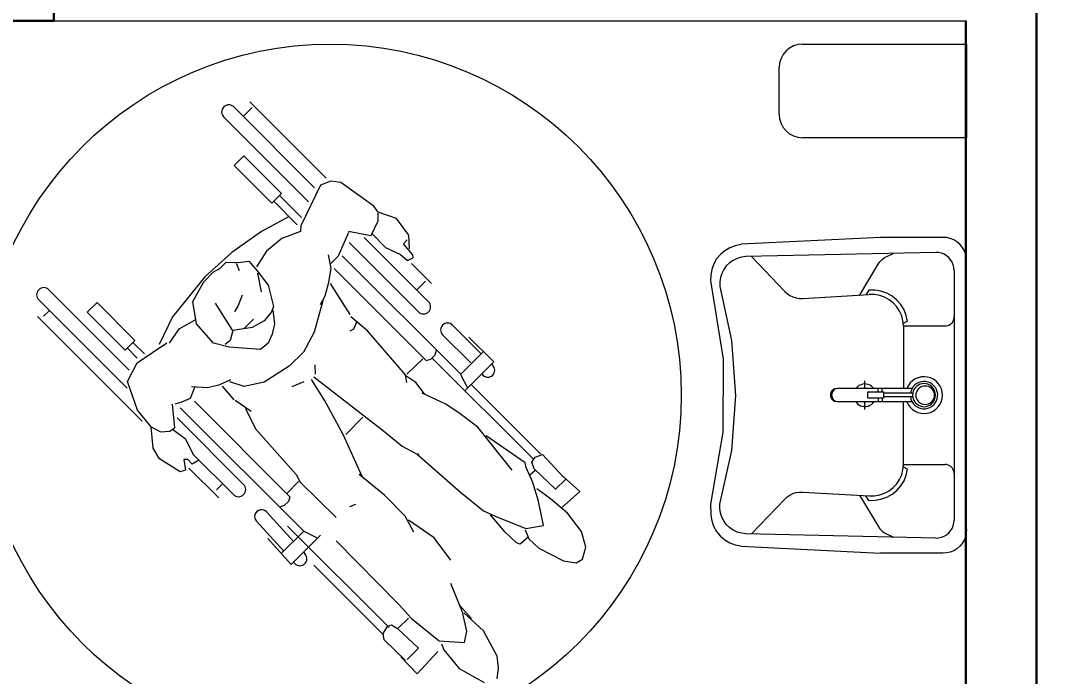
# Model space of a CAD drawing. Header units: centimetres. Extents: x -26724 to 60145, y -23645 to 6771.
# Drawn here: x -10322.8 to -10101.3, y 703.8 to 843.9 of the extents above; entities that cross this region are included whole.
import ezdxf

# ---------------------------------------------------------------- set-up
doc = ezdxf.new("R2010")
doc.units = ezdxf.units.CM
doc.linetypes.add('AUSGEZOGEN', pattern=[0])
doc.layers.add('3.IZGLED 2', color=7, linetype='Continuous', lineweight=9, true_color=0x4a4a4a)
doc.layers.add('4.KOTE', color=88, linetype='Continuous', lineweight=15)
doc.styles.get("Standard").update_dxf_attribs({"font": 'calibri.ttf'})
doc.dimstyles.new('ja 1 50', dxfattribs={"dimtxt": 10, "dimasz": 5, "dimexe": 5, "dimexo": 5, "dimgap": 1, "dimtad": 1, "dimdec": 0, "dimtxsty": 'Standard', "dimblk": 'ARCHTICK', "dimcen": 2.5, "dimclrd": 256, "dimclrt": 7, "dimadec": 0, "dimazin": 0, "dimtfac": 1, "dimtdec": 0, "dimtix": 1, "dimtmove": 1, "dimatfit": 3, "dimldrblk": 'ARCHTICK', "dimfxl": 10, "dimfxlon": 1, "dimlwd": 0, "dimlwe": 9, "dimarcsym": 0})

# ---------------------------------------------------------------- blocks, each defined once
blk = doc.blocks.new('_ArchTick')
at = {"color": 0, "linetype": 'ByBlock', "const_width": 0.15}
blk.add_lwpolyline([(-0.5, -0.5), (0.5, 0.5)], dxfattribs=at)
blk = doc.blocks.new('*D1820')
at = {"layer": '4.KOTE', "color": 0, "lineweight": 9, "transparency": 16777216}
for p, q in [((-12416.28, 713.89), (-12431.28, 713.89)), ((-12416.28, 573.89), (-12431.28, 573.89))]:
    blk.add_line(p, q, dxfattribs=at)
at = {"layer": '4.KOTE', "lineweight": 0, "transparency": 16777216}
blk.add_line((-12426.28, 713.89), (-12426.28, 573.89), dxfattribs=at)
at = {"layer": 'Defpoints', "color": 0, "transparency": 16777216}
for p in [(-12402.55, 713.89), (-12426.28, 573.89), (0, 573.89, 13.5)]:
    blk.add_point(p, dxfattribs=at)
at = {"layer": '4.KOTE', "lineweight": 0, "transparency": 16777216, "xscale": 5, "yscale": 5, "zscale": 5}
for p, rotation in [((-12426.28, 713.89), 90), ((-12426.28, 573.89), 270)]:
    blk.add_blockref('_ArchTick', p, dxfattribs=dict(at, rotation=rotation))
at = {"layer": '4.KOTE', "color": 7, "transparency": 16777216, "insert": (-12432.4, 643.89), "char_height": 10, "attachment_point": 5, "rotation": 90}
blk.add_mtext('140', dxfattribs=at)
blk = doc.blocks.new('*D2096')
at = {"layer": '4.KOTE', "color": 0, "lineweight": 9, "transparency": 16777216}
for p, q in [((-19851.49, 761.85), (-19866.49, 761.85)), ((-19854.88, 611.85), (-19866.49, 611.85))]:
    blk.add_line(p, q, dxfattribs=at)
at = {"layer": '4.KOTE', "lineweight": 0, "transparency": 16777216}
blk.add_line((-19861.49, 761.85), (-19861.49, 611.85), dxfattribs=at)
at = {"layer": 'Defpoints', "color": 0, "transparency": 16777216}
for p in [(0, 761.85, 13.5), (-19861.49, 611.85), (-19849.98, 611.85, 13.5)]:
    blk.add_point(p, dxfattribs=at)
at = {"layer": '4.KOTE', "lineweight": 0, "transparency": 16777216, "xscale": 5, "yscale": 5, "zscale": 5}
for p, rotation in [((-19861.49, 761.85), 90), ((-19861.49, 611.85), 270)]:
    blk.add_blockref('_ArchTick', p, dxfattribs=dict(at, rotation=rotation))
at = {"layer": '4.KOTE', "color": 7, "transparency": 16777216, "insert": (-19867.61, 686.85), "char_height": 10, "attachment_point": 5, "rotation": 90}
blk.add_mtext('150', dxfattribs=at)

msp = doc.modelspace()

# ---------------------------------------------------------------- linework, layer by layer
at = {"layer": '3.IZGLED 2', "lineweight": 30}
for p, q in [((-10315.73, 843.89, 13.5), (-10315.73, 858.89, 13.5)), ((-10315.73, 843.89, 13.5), (-10362.73, 843.89, 13.5)), ((-10120.83, 618.87, 13.5), (-10120.83, 843.89, 13.5))]:
    msp.add_line(p, q, dxfattribs=at)
at = {"layer": '3.IZGLED 2', "lineweight": 25, "ltscale": 12}
msp.add_line((-10105.73, 809.37, 13.5), (-10105.73, 858.89, 13.5), dxfattribs=at)
at = {"layer": '3.IZGLED 2', "linetype": 'AUSGEZOGEN', "lineweight": 18, "transparency": 33554687}
for p, q in [((-10155.73, 838.89, 13.5), (-10120.73, 838.89, 13.5)), ((-10120.73, 838.89, 13.5), (-10120.73, 818.89, 13.5)), ((-10160.73, 823.89, 13.5), (-10160.73, 833.89, 13.5)), ((-10257.56, 810.26, 13.5), (-10273.84, 826.54, 13.5)), ((-10260.04, 808.2, 13.5), (-10277.3, 825.46, 13.5)), ((-10273.4, 825.33, 13.5), (-10275.18, 823.55, 13.5)), ((-10279.45, 823.3, 13.5), (-10261.36, 805.2, 13.5)), ((-10120.73, 818.89, 13.5), (-10155.73, 818.89, 13.5)), ((-10277.24, 812.94, 13.5), (-10275.17, 815.01, 13.5)), ((-10275.17, 815.01, 13.5), (-10267.1, 806.94, 13.5)), ((-10269.17, 804.87, 13.5), (-10277.24, 812.94, 13.5)), ((-10258.73, 808.72, 13.5), (-10262.98, 800.08, 13.5)), ((-10256.53, 809.61, 13.5), (-10258.73, 808.72, 13.5)), ((-10254.45, 809.28, 13.5), (-10256.53, 809.61, 13.5)), ((-10247.35, 804.23, 13.5), (-10254.45, 809.28, 13.5)), ((-10267.1, 806.94, 13.5), (-10269.17, 804.87, 13.5)), ((-10267.52, 806.52, 13.5), (-10262.83, 801.83, 13.5)), ((-10268.68, 805.26, 13.5), (-10263.72, 800.3, 13.5)), ((-10246.47, 802.94, 13.5), (-10247.35, 804.23, 13.5)), ((-10265.45, 802.03, 13.5), (-10271.34, 798.82, 13.5)), ((-10246.52, 802.79, 13.5), (-10246.49, 801.08, 13.5)), ((-10242.49, 801.59, 13.5), (-10246.47, 802.94, 13.5)), ((-10262.98, 800.08, 13.5), (-10263.01, 798.84, 13.5)), ((-10246.49, 801.08, 13.5), (-10248.03, 797.91, 13.5)), ((-10239.86, 798.09, 13.5), (-10242.49, 801.59, 13.5)), ((-10271.34, 798.82, 13.5), (-10277.69, 794.36, 13.5)), ((-10263.01, 798.84, 13.5), (-10267, 797.34, 13.5)), ((-10252.76, 798.62, 13.5), (-10254.98, 793.57, 13.5)), ((-10248.03, 797.91, 13.5), (-10252.79, 798.83, 13.5)), ((-10235.67, 783.83, 13.5), (-10249.4, 797.56, 13.5)), ((-10247.71, 798.37, 13.5), (-10244.84, 795.42, 13.5)), ((-10239.71, 795.17, 13.5), (-10239.86, 798.09, 13.5)), ((-10139.08, 797.57, 13.5), (-10168.87, 796.11, 13.5)), ((-10125.77, 797.57, 13.5), (-10139.08, 797.57, 13.5)), ((-10124.96, 797.53, 13.5), (-10125.77, 797.57, 13.5)), ((-10267, 797.34, 13.5), (-10270.34, 794.66, 13.5)), ((-10252.61, 796.46, 13.5), (-10237.83, 781.68, 13.5)), ((-10244.84, 795.42, 13.5), (-10241.68, 793.95, 13.5)), ((-10241.01, 796.23, 13.5), (-10240.25, 797.03, 13.5)), ((-10239.13, 793.95, 13.5), (-10241.01, 796.23, 13.5)), ((-10171.29, 795.37, 13.5), (-10172.36, 794.74, 13.5)), ((-10170.13, 795.81, 13.5), (-10171.29, 795.37, 13.5)), ((-10168.91, 796.04, 13.5), (-10170.13, 795.81, 13.5)), ((-10124.17, 797.36, 13.5), (-10124.96, 797.53, 13.5)), ((-10123.42, 797.07, 13.5), (-10124.17, 797.36, 13.5)), ((-10122.73, 796.65, 13.5), (-10123.42, 797.07, 13.5)), ((-10122.11, 796.13, 13.5), (-10122.73, 796.65, 13.5)), ((-10121.6, 795.52, 13.5), (-10122.11, 796.13, 13.5)), ((-10121.19, 794.82, 13.5), (-10121.6, 795.52, 13.5)), ((-10277.69, 794.36, 13.5), (-10283.5, 789.16, 13.5)), ((-10270.34, 794.66, 13.5), (-10272.41, 791.27, 13.5)), ((-10257.15, 793.82, 13.5), (-10256.57, 790.99, 13.5)), ((-10254.98, 793.57, 13.5), (-10256.65, 791.92, 13.5)), ((-10228.8, 768.33, 13.5), (-10254.14, 793.67, 13.5)), ((-10241.68, 793.95, 13.5), (-10240.18, 792.67, 13.5)), ((-10240.18, 792.67, 13.5), (-10239.01, 793.23, 13.5)), ((-10239.13, 793.95, 13.5), (-10239.01, 793.23, 13.5)), ((-10173.3, 793.94, 13.5), (-10174.1, 792.98, 13.5)), ((-10172.36, 794.74, 13.5), (-10173.3, 793.94, 13.5)), ((-10168.82, 793.35, 13.5), (-10169.73, 793.08, 13.5)), ((-10167.88, 793.48, 13.5), (-10168.82, 793.35, 13.5)), ((-10127.27, 794.38, 13.5), (-10167.88, 793.48, 13.5)), ((-10166.66, 793.5, 13.5), (-10159.55, 786.05, 13.5)), ((-10138.73, 792.87, 13.5), (-10138.2, 793.28, 13.5)), ((-10138.2, 793.28, 13.5), (-10136.32, 794.17, 13.5)), ((-10126.65, 794.34, 13.5), (-10127.27, 794.38, 13.5)), ((-10126.05, 794.21, 13.5), (-10126.65, 794.34, 13.5)), ((-10125.48, 793.98, 13.5), (-10126.05, 794.21, 13.5)), ((-10124.96, 793.67, 13.5), (-10125.48, 793.98, 13.5)), ((-10124.48, 793.28, 13.5), (-10124.96, 793.67, 13.5)), ((-10124.08, 792.82, 13.5), (-10124.48, 793.28, 13.5)), ((-10120.91, 794.08, 13.5), (-10121.19, 794.82, 13.5)), ((-10120.75, 793.29, 13.5), (-10120.91, 794.08, 13.5)), ((-10120.73, 792.5, 13.5), (-10120.75, 793.29, 13.5)), ((-10281.66, 790.21, 13.5), (-10280.31, 790.92, 13.5)), ((-10280.31, 790.92, 13.5), (-10278.9, 792.29, 13.5)), ((-10278.9, 792.29, 13.5), (-10276.37, 792.23, 13.5)), ((-10276.76, 792.06, 13.5), (-10276.15, 790.52, 13.5)), ((-10276.37, 792.23, 13.5), (-10274.11, 792.47, 13.5)), ((-10274.11, 792.47, 13.5), (-10272.32, 790.44, 13.5)), ((-10256.57, 790.99, 13.5), (-10257.02, 787.92, 13.5)), ((-10255.83, 790.92, 13.5), (-10236.18, 771.27, 13.5)), ((-10235.05, 787.75, 13.5), (-10239.33, 792.03, 13.5)), ((-10174.72, 791.91, 13.5), (-10175.15, 790.75, 13.5)), ((-10174.1, 792.98, 13.5), (-10174.72, 791.91, 13.5)), ((-10172.03, 791.47, 13.5), (-10172.59, 790.71, 13.5)), ((-10171.36, 792.13, 13.5), (-10172.03, 791.47, 13.5)), ((-10170.58, 792.67, 13.5), (-10171.36, 792.13, 13.5)), ((-10169.73, 793.08, 13.5), (-10170.58, 792.67, 13.5)), ((-10143.54, 785.17, 13.5), (-10139.59, 791.83, 13.5)), ((-10139.59, 791.83, 13.5), (-10139.2, 792.39, 13.5)), ((-10139.2, 792.39, 13.5), (-10138.73, 792.87, 13.5)), ((-10123.76, 792.3, 13.5), (-10124.08, 792.82, 13.5)), ((-10123.52, 791.73, 13.5), (-10123.76, 792.3, 13.5)), ((-10123.37, 791.13, 13.5), (-10123.52, 791.73, 13.5)), ((-10123.32, 790.52, 13.5), (-10123.37, 791.13, 13.5)), ((-10120.73, 735.19, 13.5), (-10120.73, 792.5, 13.5)), ((-10283.5, 789.16, 13.5), (-10290.38, 780.6, 13.5)), ((-10283.7, 788.05, 13.5), (-10281.66, 790.21, 13.5)), ((-10272.32, 790.44, 13.5), (-10269.96, 787.39, 13.5)), ((-10271.39, 785.92, 13.5), (-10272.13, 789.97, 13.5)), ((-10175.37, 789.53, 13.5), (-10175.38, 788.29, 13.5)), ((-10175.15, 790.75, 13.5), (-10175.37, 789.53, 13.5)), ((-10173.29, 788.98, 13.5), (-10173.43, 788.05, 13.5)), ((-10173.01, 789.87, 13.5), (-10173.29, 788.98, 13.5)), ((-10172.59, 790.71, 13.5), (-10173.01, 789.87, 13.5)), ((-10123.32, 790.52, 13.5), (-10123.32, 737.17, 13.5)), ((-10286.07, 783.87, 13.5), (-10283.7, 788.05, 13.5)), ((-10269.96, 787.39, 13.5), (-10268.8, 782.83, 13.5)), ((-10257.02, 787.92, 13.5), (-10257.81, 785.05, 13.5)), ((-10254.04, 783.69, 13.5), (-10256.64, 787.73, 13.5)), ((-10236.29, 788.22, 13.5), (-10238.07, 786.44, 13.5)), ((-10175.38, 788.29, 13.5), (-10175.18, 787.06, 13.5)), ((-10172.6, 771.58, 13.5), (-10175.16, 786.99, 13.5)), ((-10173.43, 788.05, 13.5), (-10173.4, 787.12, 13.5)), ((-10173.34, 787.09, 13.5), (-10173.34, 787.09, 13.5)), ((-10170.82, 775.58, 13.5), (-10173.34, 787.09, 13.5)), ((-10299.65, 769.22, 13.5), (-10316.82, 786.39, 13.5)), ((-10275.5, 785.24, 13.5), (-10276.39, 783, 13.5)), ((-10257.81, 785.05, 13.5), (-10258.84, 783.16, 13.5)), ((-10159.55, 786.05, 13.5), (-10159.02, 785.57, 13.5)), ((-10159.02, 785.57, 13.5), (-10158.43, 785.18, 13.5)), ((-10158.43, 785.18, 13.5), (-10157.78, 784.87, 13.5)), ((-10157.78, 784.87, 13.5), (-10157.09, 784.66, 13.5)), ((-10157.09, 784.66, 13.5), (-10156.39, 784.55, 13.5)), ((-10156.39, 784.55, 13.5), (-10155.67, 784.55, 13.5)), ((-10155.67, 784.55, 13.5), (-10141.47, 785.36, 13.5)), ((-10141.56, 786.32, 13.5), (-10142.21, 785.31, 13.5)), ((-10140.25, 786.3, 13.5), (-10141.56, 786.32, 13.5)), ((-10140.35, 785.35, 13.5), (-10141.47, 785.36, 13.5)), ((-10139.25, 785.15, 13.5), (-10140.35, 785.35, 13.5)), ((-10138.97, 786.07, 13.5), (-10140.25, 786.3, 13.5)), ((-10138.2, 784.78, 13.5), (-10139.25, 785.15, 13.5)), ((-10137.74, 785.63, 13.5), (-10138.97, 786.07, 13.5)), ((-10137.22, 784.25, 13.5), (-10138.2, 784.78, 13.5)), ((-10136.6, 784.99, 13.5), (-10137.74, 785.63, 13.5)), ((-10135.59, 784.18, 13.5), (-10136.6, 784.99, 13.5)), ((-10318.97, 784.23, 13.5), (-10300.12, 765.38, 13.5)), ((-10308.61, 781.57, 13.5), (-10306.53, 783.64, 13.5)), ((-10306.53, 783.64, 13.5), (-10298.47, 775.58, 13.5)), ((-10285.25, 779.14, 13.5), (-10286.07, 783.87, 13.5)), ((-10277.59, 777.73, 13.5), (-10281.24, 783.51, 13.5)), ((-10276.39, 783, 13.5), (-10277.12, 781.69, 13.5)), ((-10268.8, 782.83, 13.5), (-10269.29, 781.5, 13.5)), ((-10268.96, 782.06, 13.5), (-10268.6, 779.13, 13.5)), ((-10258.27, 784.05, 13.5), (-10260.13, 777.31, 13.5)), ((-10252.44, 781.13, 13.5), (-10254.04, 783.69, 13.5)), ((-10136.35, 783.56, 13.5), (-10137.22, 784.25, 13.5)), ((-10135.6, 782.75, 13.5), (-10136.35, 783.56, 13.5)), ((-10134.99, 781.82, 13.5), (-10135.6, 782.75, 13.5)), ((-10134.73, 783.21, 13.5), (-10135.59, 784.18, 13.5)), ((-10134.05, 782.11, 13.5), (-10134.73, 783.21, 13.5)), ((-10133.56, 780.92, 13.5), (-10134.05, 782.11, 13.5)), ((-10296.91, 758.31, 13.5), (-10319.28, 780.67, 13.5)), ((-10317.95, 780.74, 13.5), (-10316.78, 781.92, 13.5)), ((-10300.54, 773.51, 13.5), (-10308.61, 781.57, 13.5)), ((-10290.38, 780.6, 13.5), (-10293.23, 774.69, 13.5)), ((-10288.99, 778.04, 13.5), (-10285.41, 780.05, 13.5)), ((-10273.1, 780.14, 13.5), (-10275.07, 778.14, 13.5)), ((-10269.29, 781.5, 13.5), (-10270.78, 779.72, 13.5)), ((-10248.72, 777.6, 13.5), (-10252.27, 780.58, 13.5)), ((-10134.55, 780.81, 13.5), (-10134.99, 781.82, 13.5)), ((-10134.28, 779.75, 13.5), (-10134.55, 780.81, 13.5)), ((-10133.28, 779.66, 13.5), (-10133.56, 780.92, 13.5)), ((-10123.59, 779.61, 13.5), (-10123.44, 779.92, 13.5)), ((-10123.44, 779.92, 13.5), (-10123.35, 780.24, 13.5)), ((-10123.35, 780.24, 13.5), (-10123.32, 780.57, 13.5)), ((-10291.04, 774.99, 13.5), (-10288.99, 778.04, 13.5)), ((-10281.64, 775, 13.5), (-10285.25, 779.14, 13.5)), ((-10277.5, 777.7, 13.5), (-10278.06, 775.56, 13.5)), ((-10273.34, 778.33, 13.5), (-10277.5, 777.7, 13.5)), ((-10270.78, 779.72, 13.5), (-10273.34, 778.33, 13.5)), ((-10268.6, 779.13, 13.5), (-10269.11, 776.87, 13.5)), ((-10251.69, 777.96, 13.5), (-10252.52, 777.51, 13.5)), ((-10251.06, 779.47, 13.5), (-10251.69, 777.96, 13.5)), ((-10240.63, 768.19, 13.5), (-10248.72, 777.6, 13.5)), ((-10224.43, 772.71, 13.5), (-10230.57, 778.85, 13.5)), ((-10134.19, 778.65, 13.5), (-10134.28, 779.75, 13.5)), ((-10133.28, 779.66, 13.5), (-10134.21, 779.17, 13.5)), ((-10134.19, 778.65, 13.5), (-10125.28, 778.65, 13.5)), ((-10134.19, 778.65, 13.5), (-10134.19, 765.25, 13.5)), ((-10125.28, 778.65, 13.5), (-10124.94, 778.68, 13.5)), ((-10124.94, 778.68, 13.5), (-10124.61, 778.77, 13.5)), ((-10124.61, 778.77, 13.5), (-10124.3, 778.91, 13.5)), ((-10124.3, 778.91, 13.5), (-10124.02, 779.1, 13.5)), ((-10124.02, 779.1, 13.5), (-10123.78, 779.34, 13.5)), ((-10123.78, 779.34, 13.5), (-10123.59, 779.61, 13.5)), ((-10298.47, 775.58, 13.5), (-10300.54, 773.51, 13.5)), ((-10278.06, 775.56, 13.5), (-10279.13, 774.67, 13.5)), ((-10269.11, 776.87, 13.5), (-10269.95, 775, 13.5)), ((-10260.13, 777.31, 13.5), (-10262.4, 773.02, 13.5)), ((-10232.67, 776.75, 13.5), (-10226.66, 770.75, 13.5)), ((-10221.69, 771.02, 13.5), (-10227.03, 776.28, 13.5)), ((-10169.99, 763.82, 13.5), (-10170.82, 775.58, 13.5)), ((-10300.05, 773.89, 13.5), (-10297.94, 771.78, 13.5)), ((-10298.89, 775.15, 13.5), (-10296.41, 772.67, 13.5)), ((-10297.95, 770.74, 13.5), (-10291.59, 775.04, 13.5)), ((-10278.26, 774.11, 13.5), (-10281.64, 775, 13.5)), ((-10271.61, 773.65, 13.5), (-10278.26, 774.11, 13.5)), ((-10269.95, 775, 13.5), (-10271.61, 773.65, 13.5)), ((-10234.27, 772.5, 13.5), (-10233.96, 773.49, 13.5)), ((-10228.8, 768.33, 13.5), (-10223.92, 773.22, 13.5)), ((-10262.4, 773.02, 13.5), (-10265.46, 770.09, 13.5)), ((-10236.92, 771.65, 13.5), (-10240.29, 768.38, 13.5)), ((-10236.18, 771.27, 13.5), (-10235.19, 771.58, 13.5)), ((-10235.19, 771.58, 13.5), (-10234.27, 772.5, 13.5)), ((-10234.91, 771.79, 13.5), (-10213.19, 750.08, 13.5)), ((-10227.94, 764.78, 13.5), (-10221.69, 771.02, 13.5)), ((-10172.67, 755.95, 13.5), (-10172.6, 771.58, 13.5)), ((-10300.03, 766.78, 13.5), (-10297.95, 770.74, 13.5)), ((-10265.46, 770.09, 13.5), (-10270.79, 766.62, 13.5)), ((-10259.86, 768.36, 13.5), (-10259.88, 770.35, 13.5)), ((-10221.95, 770.24, 13.5), (-10222.24, 770.52, 13.5)), ((-10297.89, 760.68, 13.5), (-10300.03, 766.78, 13.5)), ((-10278.02, 767.14, 13.5), (-10280.47, 766.01, 13.5)), ((-10275.07, 765.7, 13.5), (-10278.13, 766.68, 13.5)), ((-10270.79, 766.62, 13.5), (-10275.07, 765.7, 13.5)), ((-10264.84, 765.73, 13.5), (-10262.28, 766.76, 13.5)), ((-10257.92, 762.79, 13.5), (-10260.72, 767.19, 13.5)), ((-10260.2, 767.8, 13.5), (-10245.29, 756.25, 13.5)), ((-10238.39, 766.59, 13.5), (-10240.71, 768.12, 13.5)), ((-10240.28, 766.56, 13.5), (-10240.63, 768.19, 13.5)), ((-10236.53, 764.12, 13.5), (-10238.39, 766.59, 13.5)), ((-10228.81, 768.3, 13.5), (-10227.37, 765.42, 13.5)), ((-10224.24, 768.33, 13.5), (-10224.05, 768.14, 13.5)), ((-10142.42, 765.25, 13.5), (-10142.42, 766.9, 13.5)), ((-10132.23, 766.94, 13.5), (-10132.72, 766.47, 13.5)), ((-10131.66, 767.32, 13.5), (-10132.23, 766.94, 13.5)), ((-10131.04, 767.6, 13.5), (-10131.66, 767.32, 13.5)), ((-10130.88, 766.57, 13.5), (-10131.32, 766.35, 13.5)), ((-10130.37, 767.76, 13.5), (-10131.04, 767.6, 13.5)), ((-10130.4, 766.72, 13.5), (-10130.88, 766.57, 13.5)), ((-10129.9, 766.79, 13.5), (-10130.4, 766.72, 13.5)), ((-10129.69, 767.81, 13.5), (-10130.37, 767.76, 13.5)), ((-10129.4, 766.77, 13.5), (-10129.9, 766.79, 13.5)), ((-10129.02, 767.73, 13.5), (-10129.69, 767.81, 13.5)), ((-10128.91, 766.67, 13.5), (-10129.4, 766.77, 13.5)), ((-10128.36, 767.55, 13.5), (-10129.02, 767.73, 13.5)), ((-10128.45, 766.48, 13.5), (-10128.91, 766.67, 13.5)), ((-10127.75, 767.25, 13.5), (-10128.36, 767.55, 13.5)), ((-10127.2, 766.85, 13.5), (-10127.75, 767.25, 13.5)), ((-10126.72, 766.36, 13.5), (-10127.2, 766.85, 13.5)), ((-10285.65, 765.66, 13.5), (-10286.64, 763.14, 13.5)), ((-10282.94, 765.41, 13.5), (-10286.37, 765.67, 13.5)), ((-10280.47, 766.01, 13.5), (-10282.94, 765.41, 13.5)), ((-10279.78, 765.81, 13.5), (-10277.31, 762.86, 13.5)), ((-10231.96, 761.92, 13.5), (-10237.07, 764.31, 13.5)), ((-10211.69, 751.25, 13.5), (-10226.58, 766.14, 13.5)), ((-10149.69, 764.37, 13.5), (-10149.75, 764.13, 13.5)), ((-10149.59, 764.59, 13.5), (-10149.69, 764.37, 13.5)), ((-10149.45, 764.8, 13.5), (-10149.59, 764.59, 13.5)), ((-10149.44, 764.38, 13.5), (-10149.51, 764.14, 13.5)), ((-10149.28, 764.98, 13.5), (-10149.45, 764.8, 13.5)), ((-10149.34, 764.6, 13.5), (-10149.44, 764.38, 13.5)), ((-10149.19, 764.81, 13.5), (-10149.34, 764.6, 13.5)), ((-10149.09, 765.12, 13.5), (-10149.28, 764.98, 13.5)), ((-10149.02, 764.98, 13.5), (-10149.19, 764.81, 13.5)), ((-10148.87, 765.24, 13.5), (-10149.09, 765.12, 13.5)), ((-10148.81, 765.13, 13.5), (-10149.02, 764.98, 13.5)), ((-10148.57, 765.24, 13.5), (-10148.87, 765.24, 13.5)), ((-10148.59, 765.23, 13.5), (-10148.81, 765.13, 13.5)), ((-10148.35, 765.3, 13.5), (-10148.59, 765.23, 13.5)), ((-10148.1, 765.32, 13.5), (-10148.35, 765.3, 13.5)), ((-10132.31, 765.32, 13.5), (-10148.1, 765.32, 13.5)), ((-10144.01, 765.66, 13.5), (-10144.29, 765.37, 13.5)), ((-10143.68, 765.9, 13.5), (-10144.01, 765.66, 13.5)), ((-10143.31, 766.08, 13.5), (-10143.68, 765.9, 13.5)), ((-10142.92, 766.2, 13.5), (-10143.31, 766.08, 13.5)), ((-10142.52, 766.25, 13.5), (-10142.92, 766.2, 13.5)), ((-10142.11, 766.23, 13.5), (-10142.52, 766.25, 13.5)), ((-10141.71, 766.15, 13.5), (-10142.11, 766.23, 13.5)), ((-10141.76, 764.58, 13.5), (-10138.47, 764.58, 13.5)), ((-10141.76, 763.2, 13.5), (-10141.76, 764.58, 13.5)), ((-10141.33, 765.99, 13.5), (-10141.71, 766.15, 13.5)), ((-10140.98, 765.78, 13.5), (-10141.33, 765.99, 13.5)), ((-10140.68, 765.51, 13.5), (-10140.98, 765.78, 13.5)), ((-10140.49, 765.25, 13.5), (-10140.68, 765.51, 13.5)), ((-10139.59, 764.58, 13.5), (-10139.59, 765.32, 13.5)), ((-10138.74, 764.58, 13.5), (-10138.74, 765.32, 13.5)), ((-10138.47, 764.58, 13.5), (-10138.47, 763.2, 13.5)), ((-10133.12, 765.93, 13.5), (-10133.43, 765.32, 13.5)), ((-10133.43, 765.32, 13.5), (-10133.43, 765.32, 13.5)), ((-10132.72, 766.47, 13.5), (-10133.12, 765.93, 13.5)), ((-10132.54, 764.8, 13.5), (-10132.66, 764.31, 13.5)), ((-10132.66, 764.31, 13.5), (-10132.66, 764.31, 13.5)), ((-10132.34, 765.26, 13.5), (-10132.54, 764.8, 13.5)), ((-10132.06, 765.68, 13.5), (-10132.34, 765.26, 13.5)), ((-10132.06, 764.72, 13.5), (-10132.17, 764.3, 13.5)), ((-10131.72, 766.04, 13.5), (-10132.06, 765.68, 13.5)), ((-10131.88, 765.11, 13.5), (-10132.06, 764.72, 13.5)), ((-10131.64, 765.46, 13.5), (-10131.88, 765.11, 13.5)), ((-10131.32, 766.35, 13.5), (-10131.72, 766.04, 13.5)), ((-10131.34, 765.77, 13.5), (-10131.64, 765.46, 13.5)), ((-10131.41, 764.52, 13.5), (-10131.5, 764.19, 13.5)), ((-10131.26, 764.83, 13.5), (-10131.41, 764.52, 13.5)), ((-10130.99, 766.01, 13.5), (-10131.34, 765.77, 13.5)), ((-10131.06, 765.11, 13.5), (-10131.26, 764.83, 13.5)), ((-10131.06, 765.11, 13.5), (-10131.26, 764.83, 13.5)), ((-10130.82, 765.35, 13.5), (-10131.06, 765.11, 13.5)), ((-10130.6, 766.19, 13.5), (-10130.99, 766.01, 13.5)), ((-10130.53, 765.55, 13.5), (-10130.82, 765.35, 13.5)), ((-10130.19, 766.31, 13.5), (-10130.6, 766.19, 13.5)), ((-10130.22, 765.69, 13.5), (-10130.53, 765.55, 13.5)), ((-10129.88, 765.78, 13.5), (-10130.22, 765.69, 13.5)), ((-10129.77, 766.34, 13.5), (-10130.19, 766.31, 13.5)), ((-10129.53, 765.81, 13.5), (-10129.88, 765.78, 13.5)), ((-10129.34, 766.31, 13.5), (-10129.77, 766.34, 13.5)), ((-10129.19, 765.78, 13.5), (-10129.53, 765.81, 13.5)), ((-10128.93, 766.19, 13.5), (-10129.34, 766.31, 13.5)), ((-10128.85, 765.69, 13.5), (-10129.19, 765.78, 13.5)), ((-10128.55, 766.01, 13.5), (-10128.93, 766.19, 13.5)), ((-10128.53, 765.55, 13.5), (-10128.85, 765.69, 13.5)), ((-10128.2, 765.77, 13.5), (-10128.55, 766.01, 13.5)), ((-10128.25, 765.35, 13.5), (-10128.53, 765.55, 13.5)), ((-10128.02, 766.22, 13.5), (-10128.45, 766.48, 13.5)), ((-10128, 765.11, 13.5), (-10128.25, 765.35, 13.5)), ((-10128, 765.11, 13.5), (-10128.25, 765.35, 13.5)), ((-10127.9, 765.46, 13.5), (-10128.2, 765.77, 13.5)), ((-10127.65, 765.89, 13.5), (-10128.02, 766.22, 13.5)), ((-10127.8, 764.83, 13.5), (-10128, 765.11, 13.5)), ((-10127.65, 765.11, 13.5), (-10127.9, 765.46, 13.5)), ((-10127.66, 764.52, 13.5), (-10127.8, 764.83, 13.5)), ((-10127.56, 764.19, 13.5), (-10127.66, 764.52, 13.5)), ((-10127.34, 765.5, 13.5), (-10127.65, 765.89, 13.5)), ((-10127.47, 764.72, 13.5), (-10127.65, 765.11, 13.5)), ((-10127.36, 764.3, 13.5), (-10127.47, 764.72, 13.5)), ((-10127.09, 765.06, 13.5), (-10127.34, 765.5, 13.5)), ((-10126.93, 764.58, 13.5), (-10127.09, 765.06, 13.5)), ((-10126.85, 764.09, 13.5), (-10126.93, 764.58, 13.5)), ((-10126.34, 765.8, 13.5), (-10126.72, 766.36, 13.5)), ((-10126.06, 765.18, 13.5), (-10126.34, 765.8, 13.5)), ((-10125.88, 764.52, 13.5), (-10126.06, 765.18, 13.5)), ((-10125.83, 763.84, 13.5), (-10125.88, 764.52, 13.5)), ((-10288.65, 762.28, 13.5), (-10289.9, 761.95, 13.5)), ((-10286.64, 763.14, 13.5), (-10288.65, 762.28, 13.5)), ((-10285.68, 762.55, 13.5), (-10265.29, 742.16, 13.5)), ((-10277.03, 762.77, 13.5), (-10273.56, 760.42, 13.5)), ((-10253.95, 755.46, 13.5), (-10257.92, 762.79, 13.5)), ((-10170.86, 752.07, 13.5), (-10169.99, 763.82, 13.5)), ((-10149.75, 764.13, 13.5), (-10149.77, 763.89, 13.5)), ((-10149.77, 763.89, 13.5), (-10149.75, 763.64, 13.5)), ((-10149.75, 763.64, 13.5), (-10149.69, 763.41, 13.5)), ((-10149.69, 763.41, 13.5), (-10149.59, 763.18, 13.5)), ((-10149.59, 763.18, 13.5), (-10149.45, 762.98, 13.5)), ((-10149.51, 764.14, 13.5), (-10149.53, 763.89, 13.5)), ((-10149.53, 763.89, 13.5), (-10149.51, 763.64, 13.5)), ((-10149.51, 763.64, 13.5), (-10149.44, 763.4, 13.5)), ((-10149.45, 762.98, 13.5), (-10149.28, 762.8, 13.5)), ((-10149.44, 763.4, 13.5), (-10149.34, 763.17, 13.5)), ((-10149.34, 763.17, 13.5), (-10149.19, 762.97, 13.5)), ((-10149.28, 762.8, 13.5), (-10149.09, 762.65, 13.5)), ((-10149.19, 762.97, 13.5), (-10149.02, 762.79, 13.5)), ((-10149.09, 762.65, 13.5), (-10148.87, 762.54, 13.5)), ((-10149.02, 762.79, 13.5), (-10148.81, 762.65, 13.5)), ((-10148.57, 762.54, 13.5), (-10148.87, 762.54, 13.5)), ((-10148.81, 762.65, 13.5), (-10148.59, 762.55, 13.5)), ((-10148.59, 762.55, 13.5), (-10148.35, 762.48, 13.5)), ((-10148.35, 762.48, 13.5), (-10148.1, 762.46, 13.5)), ((-10132.33, 762.46, 13.5), (-10148.05, 762.46, 13.5)), ((-10144.3, 762.33, 13.5), (-10144.02, 762.04, 13.5)), ((-10142.42, 760.78, 13.5), (-10142.42, 762.46, 13.5)), ((-10138.47, 763.2, 13.5), (-10141.76, 763.2, 13.5)), ((-10140.99, 761.9, 13.5), (-10140.68, 762.17, 13.5)), ((-10140.68, 762.17, 13.5), (-10140.43, 762.49, 13.5)), ((-10139.59, 763.2, 13.5), (-10139.59, 762.42, 13.5)), ((-10138.74, 763.2, 13.5), (-10138.74, 762.42, 13.5)), ((-10132.21, 764.26, 13.5), (-10138.47, 764.26, 13.5)), ((-10132.21, 763.48, 13.5), (-10138.47, 763.48, 13.5)), ((-10134.19, 749.04, 13.5), (-10134.19, 762.46, 13.5)), ((-10133.45, 762.47, 13.5), (-10133.15, 761.86, 13.5)), ((-10132.66, 763.48, 13.5), (-10132.56, 763, 13.5)), ((-10132.56, 763, 13.5), (-10132.37, 762.53, 13.5)), ((-10132.37, 762.53, 13.5), (-10132.1, 762.11, 13.5)), ((-10132.17, 764.3, 13.5), (-10132.21, 763.87, 13.5)), ((-10132.21, 763.87, 13.5), (-10132.17, 763.44, 13.5)), ((-10132.17, 763.44, 13.5), (-10132.06, 763.02, 13.5)), ((-10132.1, 762.11, 13.5), (-10131.77, 761.74, 13.5)), ((-10132.06, 763.02, 13.5), (-10131.88, 762.63, 13.5)), ((-10131.88, 762.63, 13.5), (-10131.64, 762.28, 13.5)), ((-10131.64, 762.28, 13.5), (-10131.34, 761.98, 13.5)), ((-10131.5, 764.19, 13.5), (-10131.53, 763.84, 13.5)), ((-10131.53, 763.84, 13.5), (-10131.5, 763.5, 13.5)), ((-10131.5, 763.5, 13.5), (-10131.41, 763.17, 13.5)), ((-10131.41, 763.17, 13.5), (-10131.26, 762.86, 13.5)), ((-10131.26, 762.86, 13.5), (-10131.06, 762.58, 13.5)), ((-10131.06, 762.58, 13.5), (-10130.82, 762.34, 13.5)), ((-10130.82, 762.34, 13.5), (-10130.53, 762.14, 13.5)), ((-10130.53, 762.14, 13.5), (-10130.22, 762, 13.5)), ((-10128.85, 762, 13.5), (-10128.53, 762.14, 13.5)), ((-10128.53, 762.14, 13.5), (-10128.25, 762.34, 13.5)), ((-10128.25, 762.34, 13.5), (-10128, 762.58, 13.5)), ((-10128.2, 761.98, 13.5), (-10127.9, 762.28, 13.5)), ((-10128, 762.58, 13.5), (-10127.8, 762.86, 13.5)), ((-10127.9, 762.28, 13.5), (-10127.65, 762.63, 13.5)), ((-10127.8, 762.86, 13.5), (-10127.66, 763.17, 13.5)), ((-10127.69, 761.81, 13.5), (-10127.37, 762.2, 13.5)), ((-10127.66, 763.17, 13.5), (-10127.56, 763.5, 13.5)), ((-10127.65, 762.63, 13.5), (-10127.47, 763.02, 13.5)), ((-10127.53, 763.84, 13.5), (-10127.56, 764.19, 13.5)), ((-10127.56, 763.5, 13.5), (-10127.53, 763.84, 13.5)), ((-10127.47, 763.02, 13.5), (-10127.36, 763.44, 13.5)), ((-10127.37, 762.2, 13.5), (-10127.12, 762.63, 13.5)), ((-10127.32, 763.87, 13.5), (-10127.36, 764.3, 13.5)), ((-10127.32, 763.87, 13.5), (-10127.36, 764.3, 13.5)), ((-10127.36, 763.44, 13.5), (-10127.32, 763.87, 13.5)), ((-10127.12, 762.63, 13.5), (-10126.95, 763.1, 13.5)), ((-10126.95, 763.1, 13.5), (-10126.86, 763.59, 13.5)), ((-10126.86, 763.59, 13.5), (-10126.85, 764.09, 13.5)), ((-10126.36, 761.89, 13.5), (-10126.07, 762.51, 13.5)), ((-10126.07, 762.51, 13.5), (-10125.89, 763.17, 13.5)), ((-10125.89, 763.17, 13.5), (-10125.83, 763.84, 13.5)), ((-10294.99, 757.07, 13.5), (-10297.89, 760.68, 13.5)), ((-10290.46, 761.96, 13.5), (-10289.95, 756.91, 13.5)), ((-10262.36, 734.78, 13.5), (-10288.74, 761.17, 13.5)), ((-10274.82, 761.04, 13.5), (-10272.64, 756.7, 13.5)), ((-10228.92, 759.86, 13.5), (-10231.96, 761.92, 13.5)), ((-10144.02, 762.04, 13.5), (-10143.69, 761.79, 13.5)), ((-10143.69, 761.79, 13.5), (-10143.32, 761.61, 13.5)), ((-10143.32, 761.61, 13.5), (-10142.93, 761.49, 13.5)), ((-10142.93, 761.49, 13.5), (-10142.53, 761.44, 13.5)), ((-10142.53, 761.44, 13.5), (-10142.12, 761.45, 13.5)), ((-10142.12, 761.45, 13.5), (-10141.72, 761.54, 13.5)), ((-10141.72, 761.54, 13.5), (-10141.34, 761.69, 13.5)), ((-10141.34, 761.69, 13.5), (-10140.99, 761.9, 13.5)), ((-10133.15, 761.86, 13.5), (-10132.75, 761.31, 13.5)), ((-10132.75, 761.31, 13.5), (-10132.27, 760.83, 13.5)), ((-10132.27, 760.83, 13.5), (-10131.7, 760.44, 13.5)), ((-10131.77, 761.74, 13.5), (-10131.37, 761.43, 13.5)), ((-10131.7, 760.44, 13.5), (-10131.09, 760.16, 13.5)), ((-10131.37, 761.43, 13.5), (-10130.93, 761.19, 13.5)), ((-10131.34, 761.98, 13.5), (-10130.99, 761.73, 13.5)), ((-10131.09, 760.16, 13.5), (-10130.43, 759.99, 13.5)), ((-10130.99, 761.73, 13.5), (-10130.6, 761.55, 13.5)), ((-10130.93, 761.19, 13.5), (-10130.46, 761.03, 13.5)), ((-10130.6, 761.55, 13.5), (-10130.19, 761.43, 13.5)), ((-10130.46, 761.03, 13.5), (-10129.96, 760.95, 13.5)), ((-10130.43, 759.99, 13.5), (-10129.75, 759.93, 13.5)), ((-10130.22, 762, 13.5), (-10129.88, 761.91, 13.5)), ((-10130.19, 761.43, 13.5), (-10129.77, 761.4, 13.5)), ((-10129.96, 760.95, 13.5), (-10129.46, 760.96, 13.5)), ((-10129.88, 761.91, 13.5), (-10129.53, 761.88, 13.5)), ((-10129.77, 761.4, 13.5), (-10129.34, 761.43, 13.5)), ((-10129.75, 759.93, 13.5), (-10129.07, 760, 13.5)), ((-10129.53, 761.88, 13.5), (-10129.19, 761.91, 13.5)), ((-10129.46, 760.96, 13.5), (-10128.97, 761.06, 13.5)), ((-10129.34, 761.43, 13.5), (-10128.93, 761.55, 13.5)), ((-10129.19, 761.91, 13.5), (-10128.85, 762, 13.5)), ((-10129.07, 760, 13.5), (-10128.41, 760.17, 13.5)), ((-10128.97, 761.06, 13.5), (-10128.5, 761.23, 13.5)), ((-10128.93, 761.55, 13.5), (-10128.55, 761.73, 13.5)), ((-10128.55, 761.73, 13.5), (-10128.2, 761.98, 13.5)), ((-10128.5, 761.23, 13.5), (-10128.07, 761.49, 13.5)), ((-10128.41, 760.17, 13.5), (-10127.79, 760.46, 13.5)), ((-10128.07, 761.49, 13.5), (-10127.69, 761.81, 13.5)), ((-10127.79, 760.46, 13.5), (-10127.24, 760.85, 13.5)), ((-10127.24, 760.85, 13.5), (-10126.76, 761.34, 13.5)), ((-10126.76, 761.34, 13.5), (-10126.36, 761.89, 13.5)), ((-10275.2, 744.77, 13.5), (-10289.43, 759, 13.5)), ((-10249.7, 759.16, 13.5), (-10253.38, 755.45, 13.5)), ((-10225.11, 756.99, 13.5), (-10228.92, 759.86, 13.5)), ((-10294.55, 752.54, 13.5), (-10294.99, 757.07, 13.5)), ((-10294.99, 757.07, 13.5), (-10292.95, 756.05, 13.5)), ((-10292.95, 756.05, 13.5), (-10291, 756.2, 13.5)), ((-10291, 756.2, 13.5), (-10289.95, 756.91, 13.5)), ((-10290.37, 756.6, 13.5), (-10287.63, 754.56, 13.5)), ((-10272.64, 756.7, 13.5), (-10263.99, 746.92, 13.5)), ((-10249.84, 746.49, 13.5), (-10253.95, 755.46, 13.5)), ((-10245.29, 756.25, 13.5), (-10241.31, 752.98, 13.5)), ((-10217.79, 747.85, 13.5), (-10225.11, 756.99, 13.5)), ((-10175.37, 740.57, 13.5), (-10172.67, 755.95, 13.5)), ((-10287.63, 754.56, 13.5), (-10285.97, 751.18, 13.5)), ((-10215.04, 749.42, 13.5), (-10223.34, 755.14, 13.5)), ((-10293.18, 750.24, 13.5), (-10294.55, 752.54, 13.5)), ((-10286.03, 751.28, 13.5), (-10277.35, 742.61, 13.5)), ((-10241.31, 752.98, 13.5), (-10238.1, 751.24, 13.5)), ((-10238.1, 751.24, 13.5), (-10237.7, 751.36, 13.5)), ((-10238.1, 751.24, 13.5), (-10228.86, 743.13, 13.5)), ((-10212.87, 750.64, 13.5), (-10211.34, 751.16, 13.5)), ((-10211.34, 751.16, 13.5), (-10206.83, 746.33, 13.5)), ((-10173.41, 740.57, 13.5), (-10170.86, 752.07, 13.5)), ((-10288.77, 747.45, 13.5), (-10293.18, 750.24, 13.5)), ((-10287.09, 750.09, 13.5), (-10288.01, 750.14, 13.5)), ((-10288.01, 750.14, 13.5), (-10287.6, 747.86, 13.5)), ((-10286.17, 749.13, 13.5), (-10287.09, 750.09, 13.5)), ((-10284.75, 749.98, 13.5), (-10286.17, 749.13, 13.5)), ((-10214.8, 748.43, 13.5), (-10215.04, 749.42, 13.5)), ((-10213.62, 749.57, 13.5), (-10212.87, 750.64, 13.5)), ((-10213.08, 748.11, 13.5), (-10213.62, 749.57, 13.5)), ((-10134.28, 747.94, 13.5), (-10134.19, 749.04, 13.5)), ((-10134.19, 749.04, 13.5), (-10125.28, 749.04, 13.5)), ((-10124.94, 749.01, 13.5), (-10125.28, 749.04, 13.5)), ((-10124.61, 748.92, 13.5), (-10124.94, 749.01, 13.5)), ((-10124.3, 748.78, 13.5), (-10124.61, 748.92, 13.5)), ((-10287.6, 747.86, 13.5), (-10288.77, 747.45, 13.5)), ((-10280.5, 741.89, 13.5), (-10286.88, 748.28, 13.5)), ((-10263.99, 746.92, 13.5), (-10263.12, 745.27, 13.5)), ((-10245.08, 742.49, 13.5), (-10250.51, 746.92, 13.5)), ((-10213.35, 745.22, 13.5), (-10214.8, 748.43, 13.5)), ((-10213.93, 746.94, 13.5), (-10212.93, 747.74, 13.5)), ((-10208.56, 743.74, 13.5), (-10213.08, 748.11, 13.5)), ((-10134.99, 745.87, 13.5), (-10134.55, 746.87, 13.5)), ((-10134.55, 746.87, 13.5), (-10134.28, 747.94, 13.5)), ((-10133.28, 748.03, 13.5), (-10134.21, 748.51, 13.5)), ((-10134.05, 745.58, 13.5), (-10133.56, 746.77, 13.5)), ((-10133.56, 746.77, 13.5), (-10133.28, 748.03, 13.5)), ((-10124.02, 748.59, 13.5), (-10124.3, 748.78, 13.5)), ((-10123.78, 748.35, 13.5), (-10124.02, 748.59, 13.5)), ((-10123.59, 748.08, 13.5), (-10123.78, 748.35, 13.5)), ((-10123.44, 747.77, 13.5), (-10123.59, 748.08, 13.5)), ((-10123.35, 747.45, 13.5), (-10123.44, 747.77, 13.5)), ((-10123.32, 747.12, 13.5), (-10123.35, 747.45, 13.5)), ((-10279.63, 745, 13.5), (-10281.01, 743.63, 13.5)), ((-10263.46, 745.42, 13.5), (-10265.98, 742.83, 13.5)), ((-10263.12, 745.27, 13.5), (-10255.4, 737.73, 13.5)), ((-10212.15, 741.21, 13.5), (-10213.35, 745.22, 13.5)), ((-10208.56, 743.74, 13.5), (-10206.3, 745.92, 13.5)), ((-10206.9, 746.49, 13.5), (-10203.34, 743.26, 13.5)), ((-10136.35, 744.13, 13.5), (-10135.6, 744.94, 13.5)), ((-10135.6, 744.94, 13.5), (-10134.99, 745.87, 13.5)), ((-10135.59, 743.51, 13.5), (-10134.73, 744.48, 13.5)), ((-10134.73, 744.48, 13.5), (-10134.05, 745.58, 13.5)), ((-10265.29, 742.16, 13.5), (-10265.6, 741.17, 13.5)), ((-10240.64, 738.03, 13.5), (-10245.08, 742.49, 13.5)), ((-10228.86, 743.13, 13.5), (-10223.96, 739.12, 13.5)), ((-10209.63, 741.7, 13.5), (-10212.55, 743.86, 13.5)), ((-10203.34, 743.26, 13.5), (-10207.31, 739.74, 13.5)), ((-10159.02, 742.11, 13.5), (-10158.43, 742.51, 13.5)), ((-10158.43, 742.51, 13.5), (-10157.78, 742.82, 13.5)), ((-10157.78, 742.82, 13.5), (-10157.09, 743.03, 13.5)), ((-10157.09, 743.03, 13.5), (-10156.39, 743.13, 13.5)), ((-10156.39, 743.13, 13.5), (-10155.67, 743.14, 13.5)), ((-10155.67, 743.14, 13.5), (-10141.47, 742.33, 13.5)), ((-10143.54, 742.52, 13.5), (-10139.59, 735.86, 13.5)), ((-10141.56, 741.37, 13.5), (-10142.21, 742.37, 13.5)), ((-10141.47, 742.33, 13.5), (-10140.35, 742.34, 13.5)), ((-10140.35, 742.34, 13.5), (-10139.25, 742.54, 13.5)), ((-10139.25, 742.54, 13.5), (-10138.2, 742.91, 13.5)), ((-10138.2, 742.91, 13.5), (-10137.22, 743.44, 13.5)), ((-10137.74, 742.06, 13.5), (-10136.6, 742.7, 13.5)), ((-10137.22, 743.44, 13.5), (-10136.35, 744.13, 13.5)), ((-10136.6, 742.7, 13.5), (-10135.59, 743.51, 13.5)), ((-10266.52, 740.25, 13.5), (-10267.52, 739.94, 13.5)), ((-10265.6, 741.17, 13.5), (-10266.52, 740.25, 13.5)), ((-10252.46, 740.04, 13.5), (-10251.18, 740.56, 13.5)), ((-10211.1, 736.04, 13.5), (-10212.15, 741.21, 13.5)), ((-10205.97, 738.62, 13.5), (-10209.63, 741.7, 13.5)), ((-10175.37, 739.48, 13.5), (-10175.37, 740.56, 13.5)), ((-10173.43, 739.64, 13.5), (-10173.4, 740.57, 13.5)), ((-10166.66, 734.19, 13.5), (-10159.55, 741.64, 13.5)), ((-10159.55, 741.64, 13.5), (-10159.02, 742.11, 13.5)), ((-10141.56, 741.37, 13.5), (-10140.25, 741.39, 13.5)), ((-10140.25, 741.39, 13.5), (-10138.97, 741.62, 13.5)), ((-10138.97, 741.62, 13.5), (-10137.74, 742.06, 13.5)), ((-10270.26, 738.89, 13.5), (-10264.54, 732.62, 13.5)), ((-10238.8, 734.59, 13.5), (-10240.64, 738.03, 13.5)), ((-10223.96, 739.12, 13.5), (-10221.45, 737.98, 13.5)), ((-10219.28, 734.6, 13.5), (-10222.44, 738.28, 13.5)), ((-10221.45, 737.98, 13.5), (-10214.91, 735.34, 13.5)), ((-10202.98, 734.75, 13.5), (-10205.97, 738.62, 13.5)), ((-10175.37, 739.48, 13.5), (-10175.37, 738.23, 13.5)), ((-10175.37, 738.23, 13.5), (-10175.16, 737, 13.5)), ((-10173.29, 738.71, 13.5), (-10173.43, 739.64, 13.5)), ((-10173.01, 737.82, 13.5), (-10173.29, 738.71, 13.5)), ((-10172.59, 736.98, 13.5), (-10173.01, 737.82, 13.5)), ((-10266.63, 730.51, 13.5), (-10272.45, 736.9, 13.5)), ((-10265.81, 735.88, 13.5), (-10244.1, 714.17, 13.5)), ((-10234.5, 733.37, 13.5), (-10239.96, 737.13, 13.5)), ((-10214.91, 735.34, 13.5), (-10211.1, 736.04, 13.5)), ((-10175.16, 737, 13.5), (-10174.74, 735.83, 13.5)), ((-10174.74, 735.83, 13.5), (-10174.12, 734.74, 13.5)), ((-10172.03, 736.22, 13.5), (-10172.59, 736.98, 13.5)), ((-10171.36, 735.56, 13.5), (-10172.03, 736.22, 13.5)), ((-10170.58, 735.02, 13.5), (-10171.36, 735.56, 13.5)), ((-10139.59, 735.86, 13.5), (-10139.2, 735.3, 13.5)), ((-10123.76, 735.39, 13.5), (-10123.52, 735.96, 13.5)), ((-10123.52, 735.96, 13.5), (-10123.37, 736.55, 13.5)), ((-10123.37, 736.55, 13.5), (-10123.32, 737.17, 13.5)), ((-10262.36, 734.78, 13.5), (-10267.14, 730, 13.5)), ((-10258.8, 733.91, 13.5), (-10265.05, 727.67, 13.5)), ((-10262.32, 734.78, 13.5), (-10259.45, 733.35, 13.5)), ((-10230.89, 728.6, 13.5), (-10234.5, 733.37, 13.5)), ((-10216.9, 732.29, 13.5), (-10219.28, 734.6, 13.5)), ((-10214.37, 733.5, 13.5), (-10216.08, 731.99, 13.5)), ((-10215.01, 735.11, 13.5), (-10214.24, 733.19, 13.5)), ((-10202.05, 731.39, 13.5), (-10202.98, 734.75, 13.5)), ((-10174.12, 734.74, 13.5), (-10173.33, 733.78, 13.5)), ((-10173.33, 733.78, 13.5), (-10172.38, 732.96, 13.5)), ((-10169.73, 734.61, 13.5), (-10170.58, 735.02, 13.5)), ((-10168.82, 734.34, 13.5), (-10169.73, 734.61, 13.5)), ((-10167.88, 734.21, 13.5), (-10168.82, 734.34, 13.5)), ((-10127.27, 733.31, 13.5), (-10167.88, 734.21, 13.5)), ((-10139.2, 735.3, 13.5), (-10138.73, 734.82, 13.5)), ((-10138.73, 734.82, 13.5), (-10138.2, 734.41, 13.5)), ((-10138.2, 734.41, 13.5), (-10136.32, 733.51, 13.5)), ((-10127.27, 733.31, 13.5), (-10126.65, 733.35, 13.5)), ((-10126.65, 733.35, 13.5), (-10126.05, 733.48, 13.5)), ((-10126.05, 733.48, 13.5), (-10125.48, 733.7, 13.5)), ((-10125.48, 733.7, 13.5), (-10124.96, 734.02, 13.5)), ((-10124.96, 734.02, 13.5), (-10124.48, 734.41, 13.5)), ((-10124.48, 734.41, 13.5), (-10124.08, 734.87, 13.5)), ((-10124.08, 734.87, 13.5), (-10123.76, 735.39, 13.5)), ((-10120.91, 733.61, 13.5), (-10121.19, 732.86, 13.5)), ((-10120.75, 734.39, 13.5), (-10120.91, 733.61, 13.5)), ((-10120.73, 735.19, 13.5), (-10120.75, 734.39, 13.5)), ((-10265.05, 727.67, 13.5), (-10270.05, 733.24, 13.5)), ((-10255.4, 732.73, 13.5), (-10241.95, 719.04, 13.5)), ((-10216.08, 731.99, 13.5), (-10216.9, 732.29, 13.5)), ((-10214.24, 733.19, 13.5), (-10212.11, 731.18, 13.5)), ((-10212.11, 731.18, 13.5), (-10206.84, 728.47, 13.5)), ((-10202.76, 728.8, 13.5), (-10202.05, 731.39, 13.5)), ((-10172.38, 732.96, 13.5), (-10171.31, 732.33, 13.5)), ((-10171.31, 732.33, 13.5), (-10170.14, 731.88, 13.5)), ((-10170.14, 731.88, 13.5), (-10168.91, 731.65, 13.5)), ((-10168.87, 731.57, 13.5), (-10139.08, 730.12, 13.5)), ((-10122.11, 731.56, 13.5), (-10122.73, 731.04, 13.5)), ((-10121.6, 732.17, 13.5), (-10122.11, 731.56, 13.5)), ((-10121.19, 732.86, 13.5), (-10121.6, 732.17, 13.5)), ((-10262.42, 730.29, 13.5), (-10262.05, 729.89, 13.5)), ((-10125.77, 730.12, 13.5), (-10139.08, 730.12, 13.5)), ((-10124.96, 730.16, 13.5), (-10125.77, 730.12, 13.5)), ((-10124.17, 730.32, 13.5), (-10124.96, 730.16, 13.5)), ((-10123.42, 730.62, 13.5), (-10124.17, 730.32, 13.5)), ((-10122.73, 731.04, 13.5), (-10123.42, 730.62, 13.5)), ((-10264.25, 727.89, 13.5), (-10264.52, 728.19, 13.5)), ((-10245.27, 712.67, 13.5), (-10260.16, 727.56, 13.5)), ((-10206.84, 728.47, 13.5), (-10204.12, 728, 13.5)), ((-10204.12, 728, 13.5), (-10202.76, 728.8, 13.5)), ((-10228.42, 717.47, 13.5), (-10230.89, 723.6, 13.5)), ((-10241.95, 719.04, 13.5), (-10239.3, 716.11, 13.5)), ((-10226.48, 716.16, 13.5), (-10229.04, 718.99, 13.5)), ((-10242.18, 714.08, 13.5), (-10239.95, 716.2, 13.5)), ((-10239.3, 716.11, 13.5), (-10233.39, 711.38, 13.5)), ((-10227.5, 713.39, 13.5), (-10228.42, 717.47, 13.5)), ((-10223.9, 713.49, 13.5), (-10228.13, 717.32, 13.5)), ((-10245.39, 712.93, 13.5), (-10244.43, 714.43, 13.5)), ((-10244.33, 714.49, 13.5), (-10243.61, 714.81, 13.5)), ((-10243.61, 714.81, 13.5), (-10242.28, 713.99, 13.5)), ((-10237.81, 709.8, 13.5), (-10242.28, 713.99, 13.5)), ((-10228.02, 710.97, 13.5), (-10227.5, 713.39, 13.5)), ((-10221.02, 708.1, 13.5), (-10223.9, 713.49, 13.5)), ((-10245.13, 711.58, 13.5), (-10245.39, 712.93, 13.5)), ((-10240.58, 707.15, 13.5), (-10245.13, 711.58, 13.5)), ((-10233.39, 711.38, 13.5), (-10228.02, 710.97, 13.5)), ((-10237.81, 709.8, 13.5), (-10240.25, 707.4, 13.5)), ((-10238.04, 704.37, 13.5), (-10233.67, 709.1, 13.5)), ((-10232.91, 710.69, 13.5), (-10232.4, 709.41, 13.5)), ((-10232.4, 709.41, 13.5), (-10229.12, 705.46, 13.5)), ((-10238.13, 704.3, 13.5), (-10241.63, 707.91, 13.5)), ((-10220.72, 705.56, 13.5), (-10221.02, 708.1, 13.5)), ((-10229.12, 705.46, 13.5), (-10223.76, 702.44, 13.5)), ((-10221.03, 703.26, 13.5), (-10220.72, 705.56, 13.5))]:
    msp.add_line(p, q, dxfattribs=at)
at = {"layer": '3.IZGLED 2', "lineweight": 30, "elevation": 13.5}
msp.add_lwpolyline([(-10105.73, 858.89), (-10105.73, 618.87)], dxfattribs=at)
at = {"layer": '3.IZGLED 2', "linetype": 'AUSGEZOGEN', "lineweight": 18, "transparency": 33554687}
msp.add_circle((-10256.68, 763.89, 13.5), 75, dxfattribs=at)
for centre, radius, start, end in [((-10155.73, 833.89, 13.5), 5, 90, 180), ((-10278.37, 824.38, 13.5), 1.53, 44.9995, 224.9995), ((-10155.73, 823.89, 13.5), 5, 180, 270), ((-10317.9, 785.31, 13.5), 1.53, 44.9995, 224.9995), ((-10236.75, 782.76, 13.5), 1.53, 224.9995, 44.9995), ((-10231.62, 777.8, 13.5), 1.48, 44.9995, 224.9995), ((-10223, 769.19, 13.5), 1.48, 224.9995, 44.9995), ((-10276.28, 743.69, 13.5), 1.53, 224.9995, 44.9995), ((-10271.36, 737.9, 13.5), 1.48, 42.3367, 222.3367), ((-10263.15, 728.89, 13.5), 1.48, 222.3367, 42.3367)]:
    msp.add_arc(centre, radius, start, end, dxfattribs=at)
at = {"layer": '4.KOTE', "elevation": 13.5}
msp.add_lwpolyline([(-10340.73, 843.89), (-10120.83, 843.89), (-10120.83, 618.87), (-10340.73, 618.87)], close=True, dxfattribs=at)

# ---------------------------------------------------------------- dimensions: what is measured, and where the dimension line sits
at = {"layer": '4.KOTE'}
for base, p1, p2, picture, middle in [((-19861.49, 611.85), (0, 761.85, 13.5), (-19849.98, 611.85, 13.5), '*D2096', (-19867.61, 686.85)), ((-12426.28, 573.89), (-12402.55, 713.89), (0, 573.89, 13.5), '*D1820', (-12432.4, 643.89))]:
    dim = msp.add_linear_dim(base=base, p1=p1, p2=p2, angle=90, dimstyle='ja 1 50', dxfattribs=at)
    dim.commit()
    dim.dimension.update_dxf_attribs({"geometry": picture, "text_midpoint": middle})

doc.saveas('drawing.dxf')
